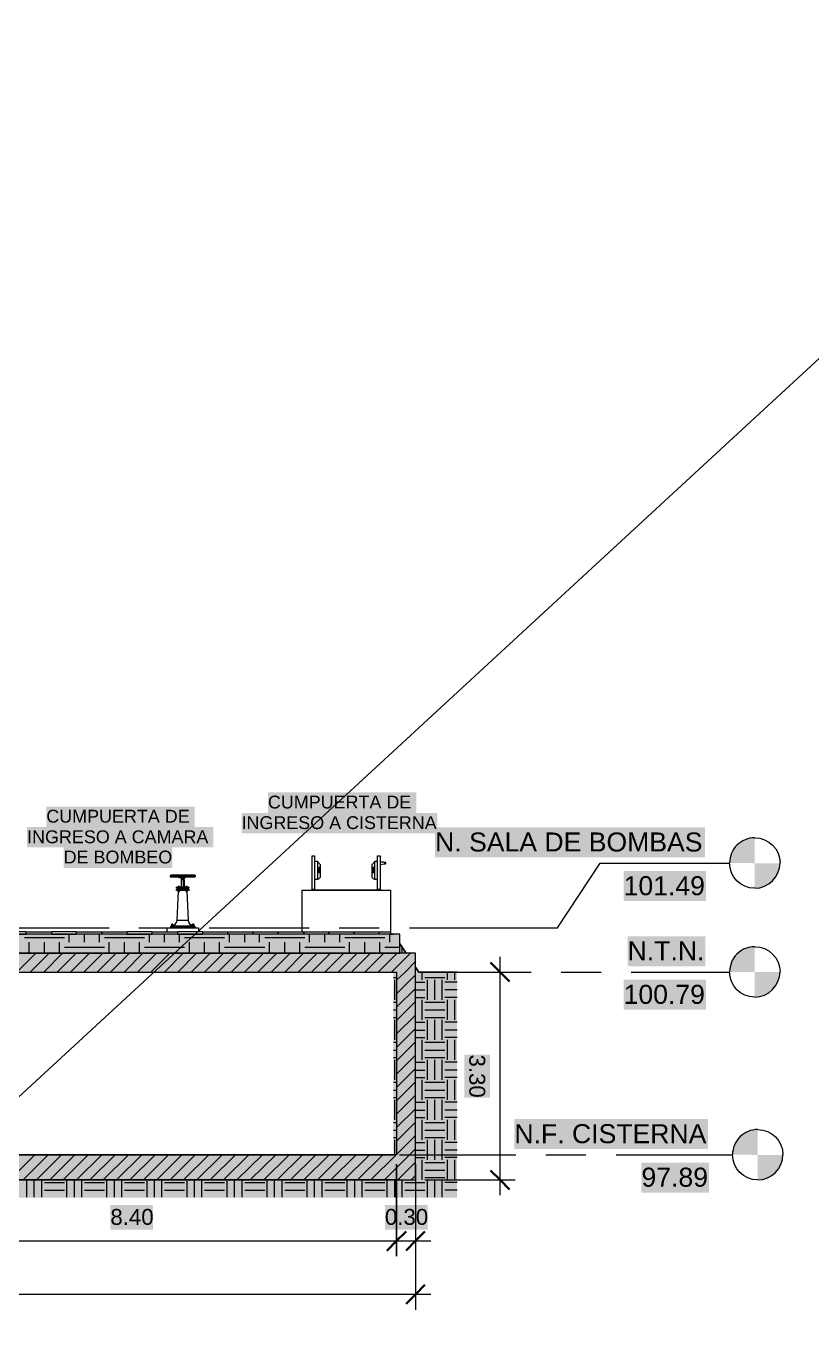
# Model space of a CAD drawing. Extents: x -187 to 52, y -9 to 65.
# Drawn here: x -167.06 to -154.61, y 4.26 to 24.87 of the extents above; entities that cross this region are included whole.
import ezdxf

# ---------------------------------------------------------------- set-up
doc = ezdxf.new("R2010")
doc.units = 0
doc.header["$MEASUREMENT"] = 0
for name, color, linetype in [('Cotas', 1, 'Continuous'), ('PDF4_Geometría', 7, 'Continuous'), ('PDF4_Texto', 7, 'Continuous')]:
    doc.layers.add(name, color=color, linetype=linetype)
doc.layers.add('PDF4_Rellenos sólidos', color=7, linetype='Continuous', true_color=0xffffff)
doc.styles.add('PDF Arial', font='arial.ttf')

msp = doc.modelspace()

# ---------------------------------------------------------------- hatches: boundary and pattern name
at = {"layer": 'PDF4_Rellenos sólidos', "transparency": 33554559}
for color, points in [(256, [(-163.228, 12.728), (-163.228, 12.403), (-160.876, 12.403), (-160.876, 12.728)]), (256, [(-166.738, 12.504), (-166.738, 12.178), (-164.386, 12.178), (-164.386, 12.504)]), (256, [(-163.646, 12.403), (-163.646, 12.081), (-160.546, 12.081), (-160.546, 12.403)]), (256, [(-167.042, 12.178), (-167.042, 11.857), (-164.09, 11.857), (-164.09, 12.178)]), (256, [(-160.58, 12.174), (-160.58, 11.7), (-156.305, 11.7), (-156.305, 12.174)]), (7, [(-155.916, 11.612), (-155.518, 11.607), (-155.518, 12.005), (-155.552, 12.005), (-155.619, 11.997), (-155.645, 11.984), (-155.658, 11.98), (-155.674, 11.971), (-155.687, 11.967), (-155.704, 11.958), (-155.717, 11.954), (-155.729, 11.942), (-155.738, 11.937), (-155.751, 11.925), (-155.759, 11.92), (-155.772, 11.908), (-155.78, 11.903), (-155.789, 11.895), (-155.797, 11.891), (-155.801, 11.882), (-155.81, 11.874), (-155.814, 11.865), (-155.827, 11.853), (-155.831, 11.844), (-155.844, 11.832), (-155.848, 11.823), (-155.861, 11.81), (-155.865, 11.798), (-155.873, 11.781), (-155.877, 11.768), (-155.886, 11.751), (-155.89, 11.739), (-155.903, 11.713)]), (256, [(-166.463, 11.857), (-166.463, 11.531), (-164.742, 11.531), (-164.742, 11.857)]), (7, [(-155.129, 11.506), (-155.116, 11.607), (-155.518, 11.607), (-155.518, 11.21), (-155.48, 11.214), (-155.412, 11.223), (-155.4, 11.227), (-155.383, 11.235), (-155.37, 11.24), (-155.353, 11.248), (-155.34, 11.252), (-155.307, 11.269), (-155.298, 11.278), (-155.29, 11.282), (-155.277, 11.295), (-155.268, 11.299), (-155.256, 11.311), (-155.247, 11.316), (-155.222, 11.341), (-155.218, 11.349), (-155.205, 11.362), (-155.201, 11.371), (-155.188, 11.383), (-155.184, 11.392), (-155.175, 11.4), (-155.159, 11.434), (-155.154, 11.447), (-155.146, 11.464), (-155.142, 11.476), (-155.133, 11.493)]), (256, [(-157.594, 11.481), (-157.594, 11.007), (-156.288, 11.007), (-156.288, 11.481)]), (256, [(-157.531, 10.449), (-157.531, 9.975), (-156.3, 9.975), (-156.3, 10.449)]), (7, [(-155.916, 9.886), (-155.518, 9.882), (-155.518, 10.284), (-155.543, 10.284), (-155.619, 10.271), (-155.628, 10.267), (-155.641, 10.263), (-155.649, 10.258), (-155.662, 10.254), (-155.67, 10.25), (-155.683, 10.246), (-155.691, 10.241), (-155.717, 10.233), (-155.729, 10.22), (-155.738, 10.216), (-155.751, 10.203), (-155.759, 10.199), (-155.772, 10.186), (-155.78, 10.182), (-155.789, 10.174), (-155.797, 10.17), (-155.801, 10.161), (-155.81, 10.153), (-155.814, 10.144), (-155.822, 10.136), (-155.827, 10.127), (-155.835, 10.119), (-155.839, 10.11), (-155.848, 10.102), (-155.852, 10.093), (-155.861, 10.085), (-155.865, 10.072), (-155.882, 10.038), (-155.886, 10.026), (-155.903, 9.992), (-155.907, 9.954)]), (256, [(-161.189, 9.882), (-161.189, 6.985), (-160.889, 6.985), (-160.889, 9.882)]), (256, [(-160.838, 9.882), (-160.838, 6.308), (-160.233, 6.308), (-160.233, 9.882)]), (256, [(-157.594, 9.759), (-157.594, 9.286), (-156.288, 9.286), (-156.288, 9.759)]), (7, [(-155.12, 9.852), (-155.116, 9.882), (-155.518, 9.882), (-155.518, 9.489), (-155.48, 9.493), (-155.412, 9.501), (-155.387, 9.51), (-155.378, 9.514), (-155.366, 9.518), (-155.357, 9.523), (-155.345, 9.527), (-155.336, 9.531), (-155.323, 9.535), (-155.307, 9.544), (-155.298, 9.552), (-155.29, 9.556), (-155.277, 9.569), (-155.268, 9.573), (-155.256, 9.586), (-155.247, 9.59), (-155.226, 9.611), (-155.222, 9.62), (-155.213, 9.628), (-155.209, 9.637), (-155.201, 9.645), (-155.197, 9.654), (-155.188, 9.662), (-155.184, 9.671), (-155.175, 9.679), (-155.159, 9.713), (-155.154, 9.726), (-155.146, 9.742), (-155.142, 9.755), (-155.133, 9.772), (-155.129, 9.785)]), (256, [(-160.115, 8.575), (-160.115, 7.894), (-159.709, 7.894), (-159.709, 8.575)]), (256, [(-159.324, 7.552), (-159.324, 7.078), (-156.258, 7.078), (-156.258, 7.552)]), (7, [(-155.869, 6.989), (-155.471, 6.985), (-155.471, 7.387), (-155.497, 7.387), (-155.573, 7.374), (-155.581, 7.37), (-155.594, 7.366), (-155.603, 7.361), (-155.615, 7.357), (-155.624, 7.353), (-155.636, 7.349), (-155.645, 7.345), (-155.67, 7.336), (-155.679, 7.328), (-155.687, 7.323), (-155.696, 7.315), (-155.704, 7.311), (-155.713, 7.302), (-155.721, 7.298), (-155.729, 7.29), (-155.738, 7.285), (-155.746, 7.277), (-155.755, 7.273), (-155.759, 7.264), (-155.768, 7.256), (-155.772, 7.247), (-155.78, 7.239), (-155.784, 7.23), (-155.793, 7.222), (-155.797, 7.213), (-155.806, 7.205), (-155.81, 7.197), (-155.818, 7.188), (-155.822, 7.175), (-155.827, 7.167), (-155.831, 7.154), (-155.835, 7.146), (-155.839, 7.133), (-155.844, 7.125), (-155.848, 7.112), (-155.856, 7.095), (-155.861, 7.057)]), (256, [(-182.216, 6.985), (-182.216, 6.588), (-160.889, 6.588), (-160.889, 6.985)]), (256, [(-157.311, 6.862), (-157.311, 6.389), (-156.241, 6.389), (-156.241, 6.862)]), (7, [(-155.074, 6.964), (-155.07, 6.985), (-155.471, 6.985), (-155.471, 6.592), (-155.37, 6.604), (-155.345, 6.613), (-155.336, 6.617), (-155.323, 6.621), (-155.315, 6.626), (-155.302, 6.63), (-155.294, 6.634), (-155.281, 6.638), (-155.264, 6.647), (-155.256, 6.655), (-155.247, 6.659), (-155.239, 6.668), (-155.23, 6.672), (-155.222, 6.681), (-155.213, 6.685), (-155.205, 6.693), (-155.197, 6.697), (-155.18, 6.714), (-155.175, 6.723), (-155.167, 6.731), (-155.163, 6.74), (-155.154, 6.748), (-155.15, 6.757), (-155.142, 6.765), (-155.137, 6.774), (-155.129, 6.782), (-155.12, 6.799), (-155.116, 6.812), (-155.112, 6.82), (-155.108, 6.833), (-155.104, 6.841), (-155.099, 6.854), (-155.095, 6.862), (-155.087, 6.888)]), (256, [(-182.216, 6.588), (-182.216, 6.308), (-161.138, 6.308), (-161.138, 6.588)]), (256, [(-165.723, 6.19), (-165.723, 5.801), (-165.046, 5.801), (-165.046, 6.19)]), (256, [(-161.375, 6.19), (-161.375, 5.801), (-160.699, 5.801), (-160.699, 6.19)])]:
    msp.add_hatch(color=color, dxfattribs=at).paths.add_polyline_path(points)
h = msp.add_hatch(color=256, dxfattribs=at)
h.paths.add_polyline_path([(-175.898, 10.182), (-175.898, 10.483), (-182.216, 10.483), (-182.216, 10.182)])
h.paths.add_polyline_path([(-161.138, 10.182), (-161.138, 10.483), (-167.457, 10.483), (-167.457, 10.182)])
h = msp.add_hatch(color=256, dxfattribs=at)
h.paths.add_polyline_path([(-161.189, 9.882), (-161.24, 9.882), (-161.24, 6.985), (-161.189, 6.985)])
h.paths.add_polyline_path([(-161.126, 10.322), (-161.134, 10.33), (-161.138, 10.33), (-161.138, 10.182), (-161.037, 10.182), (-161.037, 10.191), (-161.041, 10.195), (-161.045, 10.195), (-161.045, 10.203), (-161.05, 10.208), (-161.054, 10.208), (-161.054, 10.216), (-161.058, 10.22), (-161.062, 10.22), (-161.062, 10.229), (-161.067, 10.233), (-161.071, 10.233), (-161.071, 10.241), (-161.075, 10.246), (-161.079, 10.246), (-161.079, 10.254), (-161.088, 10.263), (-161.092, 10.263), (-161.092, 10.271), (-161.096, 10.275), (-161.1, 10.275), (-161.1, 10.284), (-161.105, 10.288), (-161.109, 10.288), (-161.109, 10.296), (-161.113, 10.301), (-161.117, 10.301), (-161.117, 10.309), (-161.122, 10.313), (-161.126, 10.313)])
h.paths.add_polyline_path([(-160.838, 9.89), (-160.842, 9.895), (-160.847, 9.895), (-160.847, 9.903), (-160.851, 9.907), (-160.855, 9.907), (-160.855, 9.916), (-160.859, 9.92), (-160.864, 9.92), (-160.864, 9.929), (-160.868, 9.933), (-160.872, 9.933), (-160.872, 9.941), (-160.876, 9.945), (-160.88, 9.945), (-160.88, 9.954), (-160.885, 9.958), (-160.889, 9.958), (-160.889, 6.588), (-161.24, 6.588), (-161.24, 6.308), (-160.838, 6.308)])
h = msp.add_hatch(color=256, dxfattribs=at)
h.paths.add_polyline_path([(-175.898, 9.882), (-175.898, 10.182), (-182.216, 10.182), (-182.216, 9.882)])
h.paths.add_polyline_path([(-160.889, 9.882), (-160.889, 10.182), (-167.457, 10.182), (-167.457, 9.882)])

# ---------------------------------------------------------------- linework, layer by layer
at = {"layer": 'Cotas'}
msp.add_line((-185.359, -8.873), (-104.862, 65.391), dxfattribs=at)
at = {"layer": 'PDF4_Geometría', "lineweight": 9}
for points in [[(-162.488, 11.722), (-162.488, 11.189), (-162.526, 11.189), (-162.526, 11.722)], [(-162.394, 11.582), (-162.445, 11.633), (-162.445, 11.358), (-162.42, 11.358), (-162.394, 11.383)], [(-162.424, 11.459), (-162.424, 11.536), (-162.424, 11.54), (-162.424, 11.544), (-162.42, 11.544), (-162.416, 11.544), (-162.411, 11.54), (-162.411, 11.536), (-162.411, 11.459), (-162.416, 11.455), (-162.42, 11.455), (-162.424, 11.455)], [(-161.582, 11.582), (-161.582, 11.383), (-161.557, 11.358), (-161.532, 11.358), (-161.532, 11.633)], [(-161.553, 11.459), (-161.553, 11.455), (-161.557, 11.455), (-161.561, 11.455), (-161.566, 11.459), (-161.566, 11.536), (-161.566, 11.54), (-161.561, 11.544), (-161.557, 11.544), (-161.553, 11.544), (-161.553, 11.54), (-161.553, 11.536)], [(-161.494, 11.189), (-161.494, 11.722), (-161.451, 11.722), (-161.451, 11.189)], [(-161.358, 11.607), (-161.358, 11.612), (-161.363, 11.616), (-161.367, 11.616), (-161.371, 11.616), (-161.375, 11.616), (-161.375, 11.612), (-161.379, 11.612), (-161.379, 11.607), (-161.379, 11.603), (-161.375, 11.603), (-161.375, 11.599), (-161.371, 11.599), (-161.367, 11.599), (-161.363, 11.599), (-161.358, 11.603)], [(-164.712, 11.417), (-164.742, 11.417), (-164.763, 11.417), (-164.767, 11.417), (-164.763, 11.417), (-164.742, 11.417), (-164.712, 11.417), (-164.674, 11.417), (-164.627, 11.417), (-164.581, 11.417), (-164.53, 11.417), (-164.488, 11.417), (-164.446, 11.417), (-164.412, 11.417), (-164.395, 11.417), (-164.386, 11.417), (-164.395, 11.417), (-164.412, 11.417), (-164.441, 11.417), (-164.479, 11.417), (-164.526, 11.417), (-164.577, 11.417), (-164.623, 11.417), (-164.67, 11.417), (-164.708, 11.417)], [(-164.712, 11.417), (-164.742, 11.417), (-164.759, 11.417), (-164.767, 11.417), (-164.763, 11.417), (-164.75, 11.417), (-164.729, 11.417), (-164.695, 11.417), (-164.657, 11.417), (-164.611, 11.417), (-164.568, 11.417), (-164.522, 11.417), (-164.479, 11.417), (-164.446, 11.417), (-164.416, 11.417), (-164.395, 11.417), (-164.386, 11.417), (-164.391, 11.417), (-164.403, 11.417), (-164.429, 11.417), (-164.462, 11.417), (-164.501, 11.417), (-164.543, 11.417), (-164.589, 11.417), (-164.636, 11.417), (-164.674, 11.417)], [(-164.556, 11.383), (-164.547, 11.383), (-164.551, 11.383)], [(-164.678, 11.21), (-164.678, 11.227), (-164.67, 11.227), (-164.653, 11.227), (-164.627, 11.227), (-164.594, 11.227), (-164.56, 11.227), (-164.526, 11.227), (-164.501, 11.227), (-164.484, 11.227), (-164.479, 11.227), (-164.479, 11.21), (-164.484, 11.21), (-164.501, 11.21), (-164.526, 11.21), (-164.56, 11.21), (-164.594, 11.21), (-164.627, 11.21), (-164.653, 11.21), (-164.67, 11.21)], [(-164.678, 11.176), (-164.678, 11.193), (-164.67, 11.193), (-164.653, 11.193), (-164.627, 11.193), (-164.594, 11.193), (-164.56, 11.193), (-164.526, 11.193), (-164.501, 11.193), (-164.484, 11.193), (-164.479, 11.193), (-164.479, 11.176), (-164.484, 11.176), (-164.501, 11.176), (-164.526, 11.176), (-164.56, 11.176), (-164.594, 11.176), (-164.627, 11.176), (-164.653, 11.176), (-164.67, 11.176)], [(-164.649, 11.231), (-164.649, 11.227)], [(-164.644, 11.176), (-164.649, 11.176), (-164.644, 11.176), (-164.649, 11.176)], [(-164.644, 11.21), (-164.644, 11.193)], [(-164.627, 11.176), (-164.636, 11.176), (-164.644, 11.176), (-164.636, 11.176)], [(-164.632, 11.193), (-164.632, 11.21)], [(-164.627, 11.227), (-164.627, 11.231)], [(-164.526, 11.193), (-164.534, 11.193), (-164.547, 11.193), (-164.568, 11.193), (-164.589, 11.193), (-164.611, 11.193), (-164.623, 11.193), (-164.627, 11.193), (-164.627, 11.21), (-164.623, 11.21), (-164.611, 11.21), (-164.589, 11.21), (-164.568, 11.21), (-164.547, 11.21), (-164.534, 11.21), (-164.526, 11.21), (-164.526, 11.193), (-164.522, 11.193), (-164.526, 11.193), (-164.53, 11.193)], [(-164.53, 11.231), (-164.53, 11.227)], [(-164.53, 11.21), (-164.526, 11.21), (-164.522, 11.21), (-164.526, 11.21)], [(-164.526, 11.176), (-164.53, 11.176), (-164.526, 11.176), (-164.517, 11.176), (-164.509, 11.176), (-164.517, 11.176), (-164.526, 11.176), (-164.53, 11.176)], [(-164.522, 11.21), (-164.522, 11.193)], [(-164.513, 11.193), (-164.513, 11.21)], [(-164.513, 11.176), (-164.509, 11.176), (-164.505, 11.176), (-164.509, 11.176), (-164.505, 11.176), (-164.509, 11.176)], [(-164.505, 11.227), (-164.505, 11.231)], [(-166.657, 10.521), (-166.657, 10.483), (-166.26, 10.483), (-166.26, 10.521), (-165.858, 10.521), (-165.858, 10.483), (-166.26, 10.483), (-166.26, 10.521), (-166.657, 10.521), (-166.657, 10.483), (-167.059, 10.483), (-167.059, 10.521)], [(-165.858, 10.483), (-165.858, 10.521), (-165.461, 10.521), (-165.461, 10.483), (-165.059, 10.483), (-165.059, 10.521), (-164.661, 10.521), (-164.661, 10.483), (-164.259, 10.483), (-164.259, 10.521), (-164.661, 10.521), (-164.661, 10.483), (-165.059, 10.483), (-165.059, 10.521), (-165.461, 10.521), (-165.461, 10.483)], [(-164.759, 10.609), (-164.754, 10.609), (-164.75, 10.609), (-164.754, 10.609)], [(-164.754, 10.609), (-164.75, 10.609), (-164.75, 10.622), (-164.754, 10.622)], [(-164.75, 10.643), (-164.75, 10.622)], [(-164.733, 10.643), (-164.737, 10.643), (-164.746, 10.643), (-164.75, 10.643), (-164.746, 10.643), (-164.737, 10.643)], [(-164.733, 10.622), (-164.733, 10.643)], [(-164.429, 10.609), (-164.42, 10.609), (-164.42, 10.622), (-164.429, 10.622)], [(-164.42, 10.643), (-164.42, 10.622)], [(-164.403, 10.643), (-164.408, 10.643), (-164.416, 10.643), (-164.42, 10.643), (-164.416, 10.643), (-164.408, 10.643)], [(-164.403, 10.622), (-164.403, 10.643)], [(-161.464, 10.483), (-161.464, 10.521), (-161.286, 10.521), (-161.286, 10.483)], [(-161.037, 10.182), (-161.138, 10.33), (-161.122, 10.309)], [(-161.189, 6.837), (-161.189, 5.623), (-161.189, 5.382), (-161.189, 5.623)]]:
    msp.add_lwpolyline(points, close=True, dxfattribs=at)
for points in [[(-162.526, 11.193), (-162.526, 11.713)], [(-162.526, 11.201), (-162.526, 11.709)], [(-162.488, 11.688), (-162.488, 11.637), (-162.445, 11.637), (-162.445, 11.349), (-162.488, 11.349), (-162.488, 11.218)], [(-162.445, 11.358), (-162.42, 11.358), (-162.394, 11.383), (-162.394, 11.582), (-162.445, 11.633)], [(-161.532, 11.633), (-161.582, 11.582), (-161.582, 11.383), (-161.557, 11.358), (-161.532, 11.358)], [(-161.494, 11.218), (-161.494, 11.349), (-161.532, 11.349), (-161.532, 11.637), (-161.494, 11.637), (-161.494, 11.688)], [(-161.451, 11.713), (-161.451, 11.624)], [(-161.451, 11.709), (-161.451, 11.201)], [(-161.367, 11.616), (-161.375, 11.62), (-161.384, 11.62), (-161.392, 11.624), (-161.418, 11.624), (-161.447, 11.624), (-161.451, 11.624), (-161.451, 11.62), (-161.451, 11.616), (-161.451, 11.612), (-161.451, 11.607), (-161.451, 11.603), (-161.451, 11.599), (-161.451, 11.595), (-161.451, 11.591), (-161.451, 11.193)], [(-161.451, 11.586), (-161.388, 11.595), (-161.379, 11.595), (-161.375, 11.595), (-161.367, 11.599)], [(-160.986, 10.584), (-158.643, 10.584), (-157.967, 11.607), (-155.916, 11.607)], [(-164.767, 11.417), (-164.775, 11.409), (-164.775, 11.404), (-164.775, 11.392)], [(-164.378, 11.404), (-164.386, 11.404), (-164.408, 11.404), (-164.437, 11.404), (-164.475, 11.404), (-164.517, 11.404), (-164.564, 11.404), (-164.615, 11.404), (-164.661, 11.404), (-164.699, 11.404), (-164.733, 11.404), (-164.759, 11.404), (-164.775, 11.404)], [(-164.67, 11.392), (-164.682, 11.392), (-164.72, 11.392), (-164.75, 11.392), (-164.767, 11.392), (-164.775, 11.392), (-164.759, 11.392), (-164.733, 11.392), (-164.699, 11.392), (-164.661, 11.392), (-164.615, 11.392), (-164.564, 11.392), (-164.517, 11.392), (-164.475, 11.392), (-164.437, 11.392), (-164.408, 11.392), (-164.386, 11.392), (-164.378, 11.392), (-164.382, 11.392), (-164.395, 11.392), (-164.42, 11.392), (-164.454, 11.392), (-164.492, 11.392), (-164.462, 11.392), (-164.429, 11.392), (-164.403, 11.392), (-164.391, 11.392), (-164.386, 11.392), (-164.395, 11.392), (-164.416, 11.392), (-164.446, 11.392), (-164.479, 11.392), (-164.522, 11.392), (-164.568, 11.392), (-164.611, 11.392), (-164.657, 11.392), (-164.695, 11.392), (-164.729, 11.392), (-164.75, 11.392), (-164.763, 11.392), (-164.767, 11.392), (-164.759, 11.392), (-164.742, 11.392), (-164.712, 11.392), (-164.674, 11.392), (-164.67, 11.392), (-164.649, 11.388), (-164.619, 11.383), (-164.615, 11.383), (-164.611, 11.383), (-164.615, 11.383)], [(-164.678, 11.417), (-164.712, 11.417), (-164.737, 11.417), (-164.75, 11.417), (-164.754, 11.417), (-164.75, 11.417), (-164.729, 11.417), (-164.704, 11.417), (-164.665, 11.417), (-164.627, 11.417), (-164.606, 11.417), (-164.585, 11.417), (-164.539, 11.417), (-164.496, 11.417), (-164.458, 11.417), (-164.429, 11.417), (-164.42, 11.417), (-164.412, 11.417), (-164.403, 11.417)], [(-164.399, 11.417), (-164.403, 11.417), (-164.416, 11.417), (-164.437, 11.417), (-164.454, 11.417), (-164.467, 11.417), (-164.505, 11.417), (-164.551, 11.417), (-164.594, 11.417), (-164.64, 11.417), (-164.657, 11.417), (-164.674, 11.417)], [(-164.611, 11.371), (-164.611, 11.383), (-164.649, 11.388)], [(-164.611, 11.392), (-164.585, 11.383), (-164.581, 11.383), (-164.577, 11.383), (-164.585, 11.383), (-164.594, 11.383), (-164.602, 11.383), (-164.606, 11.383), (-164.602, 11.383), (-164.606, 11.383), (-164.627, 11.392)], [(-164.619, 11.388), (-164.619, 11.383)], [(-164.56, 11.227), (-164.56, 11.371), (-164.556, 11.371), (-164.543, 11.371), (-164.556, 11.371), (-164.568, 11.371), (-164.585, 11.371), (-164.602, 11.371), (-164.611, 11.371), (-164.602, 11.371), (-164.598, 11.371), (-164.598, 11.227)], [(-164.598, 11.345), (-164.602, 11.345)], [(-164.513, 11.227), (-164.509, 11.227), (-164.505, 11.227), (-164.509, 11.227), (-164.513, 11.227), (-164.517, 11.227), (-164.513, 11.227), (-164.509, 11.227), (-164.505, 11.227), (-164.509, 11.227), (-164.517, 11.227), (-164.526, 11.227), (-164.53, 11.227), (-164.526, 11.227), (-164.551, 11.227), (-164.551, 11.345), (-164.556, 11.345), (-164.568, 11.345), (-164.585, 11.345), (-164.598, 11.345), (-164.602, 11.345), (-164.602, 11.227), (-164.598, 11.227), (-164.585, 11.227), (-164.568, 11.227), (-164.556, 11.227), (-164.551, 11.227)], [(-164.594, 11.345), (-164.594, 11.371)], [(-164.585, 11.392), (-164.585, 11.383)], [(-164.577, 11.383), (-164.577, 11.392)], [(-164.556, 11.383), (-164.556, 11.392), (-164.556, 11.383), (-164.56, 11.383), (-164.568, 11.383), (-164.564, 11.383), (-164.56, 11.383), (-164.556, 11.383), (-164.517, 11.392)], [(-164.568, 11.392), (-164.568, 11.383)], [(-164.564, 11.371), (-164.564, 11.345)], [(-164.551, 11.345), (-164.556, 11.345), (-164.56, 11.345)], [(-164.547, 11.383), (-164.543, 11.383), (-164.539, 11.383), (-164.492, 11.392)], [(-164.505, 11.392), (-164.543, 11.383), (-164.543, 11.371)], [(-164.386, 11.417), (-164.382, 11.413), (-164.378, 11.404), (-164.378, 11.392)], [(-162.424, 11.459), (-162.424, 11.536)], [(-162.411, 11.536), (-162.411, 11.459)], [(-161.566, 11.459), (-161.566, 11.536)], [(-161.553, 11.536), (-161.553, 11.459)], [(-164.729, 10.618), (-164.725, 10.618), (-164.695, 10.639), (-164.674, 10.669), (-164.665, 10.702), (-164.644, 11.163), (-164.649, 11.163), (-164.649, 11.176)], [(-164.602, 11.227), (-164.627, 11.227), (-164.636, 11.227), (-164.644, 11.227), (-164.636, 11.227), (-164.644, 11.227), (-164.653, 11.227), (-164.67, 11.227), (-164.678, 11.227)], [(-164.678, 11.21), (-164.67, 11.21), (-164.653, 11.21), (-164.644, 11.21), (-164.636, 11.21), (-164.632, 11.21), (-164.627, 11.21), (-164.623, 11.21), (-164.627, 11.21)], [(-164.627, 11.193), (-164.623, 11.193), (-164.627, 11.193), (-164.632, 11.193), (-164.636, 11.193), (-164.644, 11.193), (-164.653, 11.193), (-164.67, 11.193), (-164.678, 11.193)], [(-164.653, 11.176), (-164.67, 11.176), (-164.678, 11.176)], [(-164.636, 11.24), (-164.636, 11.231), (-164.644, 11.231), (-164.636, 11.231), (-164.627, 11.231), (-164.627, 11.24), (-164.636, 11.24), (-164.644, 11.24), (-164.649, 11.24), (-164.649, 11.231), (-164.644, 11.231), (-164.644, 11.24)], [(-164.627, 11.231), (-164.627, 11.24), (-164.632, 11.24), (-164.64, 11.24), (-164.649, 11.24), (-164.649, 11.231)], [(-164.644, 11.231), (-164.649, 11.231), (-164.644, 11.231)], [(-164.644, 11.231), (-164.649, 11.231), (-164.644, 11.231)], [(-164.644, 11.227), (-164.649, 11.227), (-164.644, 11.227)], [(-164.644, 11.227), (-164.649, 11.227), (-164.644, 11.227)], [(-164.644, 11.176), (-164.636, 11.176), (-164.644, 11.176), (-164.649, 11.176), (-164.649, 11.163), (-164.644, 11.163)], [(-164.644, 11.176), (-164.649, 11.176), (-164.644, 11.176)], [(-164.632, 11.176), (-164.632, 11.155), (-164.636, 11.155), (-164.64, 11.155), (-164.644, 11.155), (-164.64, 11.155), (-164.632, 11.155)], [(-164.644, 11.155), (-164.644, 11.176), (-164.636, 11.176), (-164.64, 11.176)], [(-164.636, 11.163), (-164.644, 11.163), (-164.644, 11.176), (-164.636, 11.176), (-164.636, 11.163), (-164.627, 11.163), (-164.627, 11.176)], [(-164.64, 11.163), (-164.636, 11.163), (-164.632, 11.163)], [(-164.517, 11.231), (-164.509, 11.231), (-164.509, 11.24), (-164.522, 11.24), (-164.53, 11.24), (-164.53, 11.231), (-164.53, 11.24), (-164.526, 11.24), (-164.513, 11.24), (-164.509, 11.24), (-164.509, 11.231), (-164.517, 11.231), (-164.526, 11.231), (-164.53, 11.231), (-164.526, 11.231)], [(-164.526, 11.231), (-164.53, 11.231), (-164.526, 11.231)], [(-164.526, 11.227), (-164.53, 11.227), (-164.526, 11.227)], [(-164.53, 11.176), (-164.53, 11.163), (-164.522, 11.163), (-164.517, 11.163), (-164.513, 11.163)], [(-164.522, 11.231), (-164.522, 11.24)], [(-164.429, 10.614), (-164.454, 10.631), (-164.475, 10.66), (-164.488, 10.694), (-164.488, 10.702), (-164.509, 11.163), (-164.509, 11.176), (-164.509, 11.163), (-164.522, 11.163), (-164.522, 11.176), (-164.522, 11.155), (-164.517, 11.155), (-164.513, 11.155)], [(-164.509, 11.163), (-164.509, 11.176), (-164.517, 11.176), (-164.513, 11.176), (-164.513, 11.155), (-164.517, 11.155), (-164.522, 11.155)], [(-164.517, 11.21), (-164.513, 11.21), (-164.509, 11.21)], [(-164.509, 11.193), (-164.513, 11.193), (-164.517, 11.193)], [(-164.509, 11.176), (-164.513, 11.176), (-164.517, 11.176)], [(-164.517, 11.176), (-164.513, 11.176), (-164.517, 11.176)], [(-164.479, 11.21), (-164.484, 11.21), (-164.501, 11.21), (-164.513, 11.21)], [(-164.479, 11.193), (-164.484, 11.193), (-164.501, 11.193), (-164.513, 11.193)], [(-164.509, 11.231), (-164.509, 11.24)], [(-164.509, 11.231), (-164.505, 11.231), (-164.509, 11.231)], [(-164.509, 11.231), (-164.505, 11.231), (-164.509, 11.231)], [(-164.479, 11.227), (-164.484, 11.227), (-164.501, 11.227), (-164.509, 11.227)], [(-164.509, 11.176), (-164.505, 11.176), (-164.509, 11.176)], [(-164.479, 11.176), (-164.484, 11.176), (-164.501, 11.176)], [(-162.686, 10.521), (-162.686, 11.032), (-162.686, 11.18), (-161.286, 11.18), (-161.286, 11.032), (-161.286, 10.483), (-161.24, 10.483)], [(-162.538, 11.18), (-161.439, 11.18)], [(-162.534, 11.18), (-161.443, 11.18)], [(-161.451, 11.18), (-162.526, 11.18)], [(-168.091, 10.584), (-165.744, 10.584)], [(-165.27, 10.584), (-164.636, 10.584)], [(-164.826, 10.521), (-164.826, 10.584), (-164.327, 10.584), (-164.327, 10.521)], [(-164.399, 10.609), (-164.391, 10.609), (-164.403, 10.609), (-164.408, 10.609), (-164.42, 10.609), (-164.424, 10.609), (-164.454, 10.609), (-164.488, 10.609), (-164.534, 10.609), (-164.577, 10.609), (-164.619, 10.609), (-164.661, 10.609), (-164.695, 10.609), (-164.725, 10.609), (-164.733, 10.609), (-164.737, 10.609), (-164.746, 10.609), (-164.754, 10.609), (-164.75, 10.609), (-164.763, 10.609), (-164.767, 10.609), (-164.767, 10.584), (-164.767, 10.609), (-164.759, 10.609), (-164.746, 10.609)], [(-164.742, 10.584), (-164.754, 10.584), (-164.763, 10.584), (-164.767, 10.584), (-164.767, 10.609), (-164.763, 10.609), (-164.767, 10.609), (-164.763, 10.609), (-164.754, 10.609), (-164.742, 10.609), (-164.412, 10.609), (-164.399, 10.609), (-164.391, 10.609), (-164.386, 10.609), (-164.386, 10.584), (-164.386, 10.609), (-164.386, 10.584), (-164.391, 10.584), (-164.399, 10.584), (-164.412, 10.584)], [(-164.759, 10.609), (-164.754, 10.609), (-164.742, 10.609), (-164.733, 10.609), (-164.729, 10.609), (-164.733, 10.609), (-164.742, 10.609), (-164.754, 10.609), (-164.759, 10.609), (-164.754, 10.609), (-164.75, 10.609)], [(-164.75, 10.609), (-164.754, 10.609), (-164.759, 10.609)], [(-164.75, 10.622), (-164.754, 10.622), (-164.754, 10.609), (-164.75, 10.609), (-164.746, 10.609), (-164.737, 10.609), (-164.733, 10.609)], [(-164.75, 10.643), (-164.746, 10.643), (-164.737, 10.643), (-164.733, 10.643)], [(-164.75, 10.643), (-164.746, 10.643), (-164.737, 10.643), (-164.733, 10.643)], [(-164.733, 10.622), (-164.737, 10.622), (-164.746, 10.622), (-164.75, 10.622)], [(-164.75, 10.622), (-164.737, 10.622), (-164.737, 10.609), (-164.75, 10.609)], [(-164.75, 10.609), (-164.746, 10.609), (-164.737, 10.609), (-164.733, 10.609)], [(-164.75, 10.609), (-164.746, 10.609), (-164.737, 10.609), (-164.733, 10.609)], [(-164.412, 10.609), (-164.412, 10.584), (-164.742, 10.584), (-164.742, 10.609)], [(-164.737, 10.622), (-164.729, 10.622), (-164.729, 10.609), (-164.737, 10.609)], [(-164.737, 10.609), (-164.733, 10.609), (-164.737, 10.609)], [(-164.733, 10.622), (-164.729, 10.622), (-164.729, 10.614)], [(-164.733, 10.609), (-164.729, 10.609), (-164.733, 10.609)], [(-164.665, 10.702), (-164.661, 10.702), (-164.649, 10.702), (-164.632, 10.702), (-164.606, 10.702), (-164.577, 10.702), (-164.551, 10.702), (-164.526, 10.702), (-164.505, 10.702), (-164.492, 10.702), (-164.488, 10.702)], [(-164.424, 10.609), (-164.42, 10.609), (-164.416, 10.609), (-164.408, 10.609), (-164.403, 10.609), (-164.408, 10.609), (-164.416, 10.609), (-164.42, 10.609), (-164.416, 10.609), (-164.408, 10.609), (-164.403, 10.609), (-164.399, 10.609), (-164.399, 10.622), (-164.403, 10.622), (-164.408, 10.622), (-164.416, 10.622), (-164.42, 10.622), (-164.408, 10.622), (-164.408, 10.609), (-164.42, 10.609), (-164.424, 10.609), (-164.429, 10.609), (-164.424, 10.609), (-164.412, 10.609), (-164.403, 10.609), (-164.399, 10.609), (-164.403, 10.609), (-164.412, 10.609), (-164.424, 10.609), (-164.429, 10.609), (-164.424, 10.609), (-164.42, 10.609)], [(-164.42, 10.622), (-164.429, 10.622), (-164.429, 10.618)], [(-164.42, 10.643), (-164.416, 10.643), (-164.408, 10.643), (-164.403, 10.643)], [(-164.42, 10.643), (-164.416, 10.643), (-164.408, 10.643), (-164.403, 10.643)], [(-164.408, 10.622), (-164.399, 10.622), (-164.399, 10.609), (-164.408, 10.609)], [(-164.408, 10.609), (-164.403, 10.609), (-164.408, 10.609)], [(-164.403, 10.609), (-164.399, 10.609), (-164.403, 10.609)], [(-164.403, 10.609), (-164.399, 10.609), (-164.403, 10.609)], [(-163.862, 10.521), (-163.862, 10.483), (-164.259, 10.483)], [(-164.259, 10.521), (-163.862, 10.521)], [(-164.259, 10.483), (-164.259, 10.521)], [(-164.158, 10.584), (-162.572, 10.584)], [(-163.46, 10.521), (-163.46, 10.483), (-163.862, 10.483)], [(-163.862, 10.521), (-163.46, 10.521)], [(-163.862, 10.483), (-163.862, 10.521)], [(-163.063, 10.521), (-163.063, 10.483), (-163.46, 10.483)], [(-163.46, 10.521), (-163.063, 10.521)], [(-163.46, 10.483), (-163.46, 10.521)], [(-162.661, 10.521), (-162.661, 10.483), (-163.063, 10.483)], [(-163.063, 10.521), (-162.661, 10.521)], [(-163.063, 10.483), (-163.063, 10.521)], [(-162.263, 10.521), (-162.263, 10.483), (-162.661, 10.483)], [(-162.661, 10.521), (-162.263, 10.521)], [(-162.661, 10.483), (-162.661, 10.521)], [(-161.862, 10.521), (-161.862, 10.483), (-162.263, 10.483)], [(-162.263, 10.521), (-161.862, 10.521)], [(-162.263, 10.483), (-162.263, 10.521)], [(-162.098, 10.584), (-161.464, 10.584)], [(-161.862, 10.521), (-161.464, 10.521)], [(-161.862, 10.483), (-161.862, 10.521)], [(-161.464, 10.483), (-161.464, 10.521)], [(-161.464, 10.483), (-161.862, 10.483)], [(-161.138, 10.182), (-167.457, 10.182)], [(-167.203, 9.882), (-166.903, 10.182)], [(-166.991, 9.882), (-166.691, 10.182)], [(-166.776, 9.882), (-166.48, 10.182)], [(-166.564, 9.882), (-166.264, 10.182)], [(-166.353, 9.882), (-166.053, 10.182)], [(-166.141, 9.882), (-165.841, 10.182)], [(-165.93, 9.882), (-165.63, 10.182)], [(-165.719, 9.882), (-165.418, 10.182)], [(-165.507, 9.882), (-165.207, 10.182)], [(-165.296, 9.882), (-164.995, 10.182)], [(-165.084, 9.882), (-164.784, 10.182)], [(-164.868, 9.882), (-164.572, 10.182)], [(-164.657, 9.882), (-164.357, 10.182)], [(-164.446, 9.882), (-164.145, 10.182)], [(-164.234, 9.882), (-163.934, 10.182)], [(-164.023, 9.882), (-163.722, 10.182)], [(-163.811, 9.882), (-163.511, 10.182)], [(-163.6, 9.882), (-163.299, 10.182)], [(-163.388, 9.882), (-163.088, 10.182)], [(-163.177, 9.882), (-162.877, 10.182)], [(-162.961, 9.882), (-162.665, 10.182)], [(-162.75, 9.882), (-162.449, 10.182)], [(-162.538, 9.882), (-162.238, 10.182)], [(-162.327, 9.882), (-162.027, 10.182)], [(-162.115, 9.882), (-161.815, 10.182)], [(-161.904, 9.882), (-161.604, 10.182)], [(-161.692, 9.882), (-161.392, 10.182)], [(-161.481, 9.882), (-161.181, 10.182)], [(-161.27, 9.882), (-160.969, 10.182)], [(-159.548, 6.346), (-159.548, 10.123)], [(-167.655, 9.983), (-169.58, 9.983), (-169.58, 6.985), (-161.24, 6.985)], [(-161.189, 9.751), (-161.054, 9.882), (-160.889, 10.051)], [(-160.838, 9.882), (-160.889, 9.958), (-160.838, 9.882), (-160.233, 9.882)], [(-161.189, 9.539), (-160.889, 9.84)], [(-160.614, 9.882), (-159.058, 9.882)], [(-159.612, 9.882), (-159.548, 9.882), (-159.311, 9.882)], [(-158.584, 9.882), (-157.95, 9.882)], [(-157.472, 9.882), (-155.916, 9.882)], [(-161.189, 9.328), (-160.889, 9.624)], [(-161.189, 9.112), (-160.889, 9.413)], [(-161.189, 8.901), (-160.889, 9.201)], [(-161.189, 8.689), (-160.889, 8.99)], [(-161.189, 8.478), (-160.889, 8.778)], [(-161.189, 8.266), (-160.889, 8.567)], [(-161.189, 8.055), (-160.889, 8.355)], [(-161.189, 7.844), (-160.889, 8.144)], [(-161.189, 7.632), (-160.889, 7.932)], [(-161.189, 7.421), (-160.889, 7.717)], [(-161.189, 7.205), (-160.889, 7.505)], [(-161.189, 6.994), (-160.889, 7.294)], [(-161.384, 6.588), (-160.986, 6.985), (-160.889, 7.082)], [(-167.317, 6.588), (-166.92, 6.985)], [(-167.106, 6.588), (-166.708, 6.985)], [(-166.894, 6.588), (-166.497, 6.985)], [(-166.683, 6.588), (-166.285, 6.985)], [(-166.471, 6.588), (-166.074, 6.985)], [(-166.26, 6.588), (-165.858, 6.985)], [(-166.048, 6.588), (-165.647, 6.985)], [(-165.837, 6.588), (-165.435, 6.985)], [(-165.625, 6.588), (-165.224, 6.985)], [(-165.414, 6.588), (-165.012, 6.985)], [(-165.198, 6.588), (-164.801, 6.985)], [(-164.987, 6.588), (-164.589, 6.985)], [(-164.775, 6.588), (-164.378, 6.985)], [(-164.564, 6.588), (-164.166, 6.985)], [(-164.353, 6.588), (-163.951, 6.985)], [(-164.141, 6.588), (-163.739, 6.985)], [(-163.93, 6.588), (-163.528, 6.985)], [(-163.718, 6.588), (-163.316, 6.985)], [(-163.507, 6.588), (-163.105, 6.985)], [(-163.291, 6.588), (-162.894, 6.985)], [(-163.08, 6.588), (-162.682, 6.985)], [(-162.868, 6.588), (-162.471, 6.985)], [(-162.657, 6.588), (-162.259, 6.985)], [(-162.445, 6.588), (-162.048, 6.985)], [(-162.234, 6.588), (-161.832, 6.985)], [(-162.022, 6.588), (-161.621, 6.985)], [(-161.811, 6.588), (-161.409, 6.985)], [(-161.599, 6.588), (-161.198, 6.985)], [(-161.172, 6.588), (-160.889, 6.871)], [(-161.143, 6.985), (-159.299, 6.985)], [(-160.889, 6.837), (-160.889, 5.623), (-160.889, 5.382)], [(-158.825, 6.985), (-158.191, 6.985)], [(-157.713, 6.985), (-155.869, 6.985)], [(-160.961, 6.588), (-160.889, 6.659)], [(-164.15, 6.588), (-168.154, 6.588), (-179.734, 6.588), (-182.216, 6.588)], [(-161.138, 6.588), (-163.752, 6.588), (-164.15, 6.588)], [(-160.889, 6.435), (-160.889, 4.773), (-160.889, 4.532)], [(-160.741, 6.588), (-159.548, 6.588), (-159.311, 6.588)], [(-169.821, 5.623), (-160.948, 5.623)], [(-161.43, 5.623), (-160.648, 5.623)], [(-160.648, 4.773), (-182.457, 4.773)]]:
    msp.add_lwpolyline(points, dxfattribs=at)
at = {"layer": 'PDF4_Geometría', "lineweight": 20}
msp.add_lwpolyline([(-167.457, 10.483), (-167.059, 10.483), (-167.059, 10.521), (-167.457, 10.521)], close=True, dxfattribs=at)
at = {"layer": 'PDF4_Geometría', "color": 9, "lineweight": 9, "true_color": 0xc0c0c0}
for points in [[(-161.138, 10.182), (-161.138, 10.483), (-167.457, 10.483), (-167.457, 10.182)], [(-161.219, 6.588), (-161.219, 6.313)]]:
    msp.add_lwpolyline(points, close=True, dxfattribs=at)
for points in [[(-167.085, 10.432), (-166.45, 10.432)], [(-167.008, 10.182), (-167.008, 10.356)], [(-166.767, 10.182), (-166.767, 10.356)], [(-166.531, 10.182), (-166.531, 10.356)], [(-166.374, 10.356), (-166.374, 10.483)], [(-166.133, 10.356), (-166.133, 10.483)], [(-165.896, 10.356), (-165.896, 10.483)], [(-165.816, 10.432), (-165.181, 10.432)], [(-165.74, 10.182), (-165.74, 10.356)], [(-165.499, 10.182), (-165.499, 10.356)], [(-165.262, 10.182), (-165.262, 10.356)], [(-165.105, 10.356), (-165.105, 10.483)], [(-164.864, 10.356), (-164.864, 10.483)], [(-164.627, 10.356), (-164.627, 10.483)], [(-164.547, 10.432), (-163.913, 10.432)], [(-164.471, 10.182), (-164.471, 10.356)], [(-164.23, 10.182), (-164.23, 10.356)], [(-163.993, 10.182), (-163.993, 10.356)], [(-163.837, 10.356), (-163.837, 10.483)], [(-163.596, 10.356), (-163.596, 10.483)], [(-163.359, 10.356), (-163.359, 10.483)], [(-163.278, 10.432), (-162.644, 10.432)], [(-163.202, 10.182), (-163.202, 10.356)], [(-162.961, 10.182), (-162.961, 10.356)], [(-162.724, 10.182), (-162.724, 10.356)], [(-162.568, 10.356), (-162.568, 10.483)], [(-162.327, 10.356), (-162.327, 10.483)], [(-162.09, 10.356), (-162.09, 10.483)], [(-162.01, 10.432), (-161.375, 10.432)], [(-161.934, 10.182), (-161.934, 10.356)], [(-161.692, 10.182), (-161.692, 10.356)], [(-161.456, 10.182), (-161.456, 10.356)], [(-161.299, 10.356), (-161.299, 10.483)], [(-161.138, 10.33), (-161.122, 10.309), (-161.037, 10.182)], [(-166.45, 10.275), (-165.816, 10.275)], [(-165.181, 10.275), (-164.547, 10.275)], [(-163.913, 10.275), (-163.278, 10.275)], [(-162.644, 10.275), (-162.01, 10.275)], [(-161.375, 10.275), (-161.138, 10.275)], [(-161.1, 10.182), (-161.1, 10.275)], [(-160.233, 9.882), (-160.838, 9.882), (-160.889, 9.958)], [(-161.24, 9.797), (-161.189, 9.797)], [(-161.219, 9.442), (-161.219, 9.759)], [(-160.889, 9.721), (-160.838, 9.721), (-160.741, 9.721)], [(-160.783, 9.759), (-160.783, 9.882)], [(-160.741, 9.797), (-160.424, 9.797)], [(-160.703, 9.442), (-160.703, 9.759)], [(-160.584, 9.442), (-160.584, 9.759)], [(-160.466, 9.442), (-160.466, 9.759)], [(-160.233, 9.721), (-160.424, 9.721)], [(-160.386, 9.759), (-160.386, 9.882)], [(-160.267, 9.759), (-160.267, 9.882)], [(-160.889, 9.599), (-160.838, 9.599), (-160.741, 9.599)], [(-160.233, 9.599), (-160.424, 9.599)], [(-161.24, 9.404), (-161.189, 9.404)], [(-161.24, 9.281), (-161.189, 9.281)], [(-160.889, 9.48), (-160.838, 9.48), (-160.741, 9.48)], [(-160.783, 9.125), (-160.783, 9.442)], [(-160.741, 9.404), (-160.424, 9.404)], [(-160.741, 9.281), (-160.424, 9.281)], [(-160.233, 9.48), (-160.424, 9.48)], [(-160.386, 9.125), (-160.386, 9.442)], [(-160.267, 9.125), (-160.267, 9.442)], [(-161.24, 9.163), (-161.189, 9.163)], [(-161.219, 8.808), (-161.219, 9.125)], [(-160.889, 9.087), (-160.838, 9.087), (-160.741, 9.087)], [(-160.741, 9.163), (-160.424, 9.163)], [(-160.703, 8.808), (-160.703, 9.125)], [(-160.584, 8.808), (-160.584, 9.125)], [(-160.466, 8.808), (-160.466, 9.125)], [(-160.233, 9.087), (-160.424, 9.087)], [(-160.889, 8.964), (-160.838, 8.964), (-160.741, 8.964)], [(-160.233, 8.964), (-160.424, 8.964)], [(-161.24, 8.77), (-161.189, 8.77)], [(-160.889, 8.846), (-160.838, 8.846), (-160.741, 8.846)], [(-160.783, 8.491), (-160.783, 8.808)], [(-160.741, 8.77), (-160.424, 8.77)], [(-160.233, 8.846), (-160.424, 8.846)], [(-160.386, 8.491), (-160.386, 8.808)], [(-160.267, 8.491), (-160.267, 8.808)], [(-161.24, 8.647), (-161.189, 8.647)], [(-161.24, 8.529), (-161.189, 8.529)], [(-161.219, 8.173), (-161.219, 8.491)], [(-160.889, 8.453), (-160.838, 8.453), (-160.741, 8.453)], [(-160.741, 8.647), (-160.424, 8.647)], [(-160.741, 8.529), (-160.424, 8.529)], [(-160.703, 8.173), (-160.703, 8.491)], [(-160.584, 8.173), (-160.584, 8.491)], [(-160.466, 8.173), (-160.466, 8.491)], [(-160.233, 8.453), (-160.424, 8.453)], [(-160.889, 8.33), (-160.838, 8.33), (-160.741, 8.33)], [(-160.233, 8.33), (-160.424, 8.33)], [(-161.24, 8.135), (-161.189, 8.135)], [(-160.889, 8.212), (-160.838, 8.212), (-160.741, 8.212)], [(-160.783, 7.856), (-160.783, 8.173)], [(-160.741, 8.135), (-160.424, 8.135)], [(-160.233, 8.212), (-160.424, 8.212)], [(-160.386, 7.856), (-160.386, 8.173)], [(-160.267, 7.856), (-160.267, 8.173)], [(-161.24, 8.013), (-161.189, 8.013)], [(-161.24, 7.894), (-161.189, 7.894)], [(-161.219, 7.539), (-161.219, 7.856)], [(-160.741, 8.013), (-160.424, 8.013)], [(-160.741, 7.894), (-160.424, 7.894)], [(-160.703, 7.539), (-160.703, 7.856)], [(-160.584, 7.539), (-160.584, 7.856)], [(-160.466, 7.539), (-160.466, 7.856)], [(-160.889, 7.818), (-160.838, 7.818), (-160.741, 7.818)], [(-160.889, 7.696), (-160.838, 7.696), (-160.741, 7.696)], [(-160.233, 7.818), (-160.424, 7.818)], [(-160.233, 7.696), (-160.424, 7.696)], [(-161.24, 7.501), (-161.189, 7.501)], [(-160.889, 7.577), (-160.838, 7.577), (-160.741, 7.577)], [(-160.783, 7.222), (-160.783, 7.539)], [(-160.741, 7.501), (-160.424, 7.501)], [(-160.233, 7.577), (-160.424, 7.577)], [(-160.386, 7.222), (-160.386, 7.539)], [(-160.267, 7.222), (-160.267, 7.539)], [(-161.24, 7.378), (-161.189, 7.378)], [(-161.24, 7.26), (-161.189, 7.26)], [(-161.219, 6.985), (-161.219, 7.222)], [(-160.741, 7.378), (-160.424, 7.378)], [(-160.741, 7.26), (-160.424, 7.26)], [(-160.703, 6.905), (-160.703, 7.222)], [(-160.584, 6.905), (-160.584, 7.222)], [(-160.466, 6.905), (-160.466, 7.222)], [(-160.889, 7.184), (-160.838, 7.184), (-160.741, 7.184)], [(-160.889, 7.061), (-160.838, 7.061), (-160.741, 7.061)], [(-160.233, 7.184), (-160.424, 7.184)], [(-160.233, 7.061), (-160.424, 7.061)], [(-160.889, 6.943), (-160.838, 6.943), (-160.741, 6.943)], [(-160.783, 6.588), (-160.783, 6.905)], [(-160.741, 6.867), (-160.424, 6.867)], [(-160.233, 6.943), (-160.424, 6.943)], [(-160.386, 6.588), (-160.386, 6.905)], [(-160.267, 6.588), (-160.267, 6.905)], [(-160.741, 6.744), (-160.424, 6.744)], [(-160.741, 6.626), (-160.424, 6.626)], [(-161.138, 6.588), (-163.752, 6.588), (-164.15, 6.588), (-168.154, 6.588), (-179.734, 6.588), (-182.216, 6.588)], [(-167.046, 6.313), (-167.046, 6.588)], [(-166.928, 6.313), (-166.928, 6.588)], [(-166.81, 6.313), (-166.81, 6.588)], [(-166.767, 6.549), (-166.45, 6.549)], [(-166.767, 6.427), (-166.45, 6.427)], [(-166.412, 6.313), (-166.412, 6.588)], [(-166.294, 6.313), (-166.294, 6.588)], [(-166.175, 6.313), (-166.175, 6.588)], [(-166.133, 6.549), (-165.816, 6.549)], [(-166.133, 6.427), (-165.816, 6.427)], [(-165.778, 6.313), (-165.778, 6.588)], [(-165.659, 6.313), (-165.659, 6.588)], [(-165.541, 6.313), (-165.541, 6.588)], [(-165.499, 6.549), (-165.181, 6.549)], [(-165.499, 6.427), (-165.181, 6.427)], [(-165.143, 6.313), (-165.143, 6.588)], [(-165.025, 6.313), (-165.025, 6.588)], [(-164.907, 6.313), (-164.907, 6.588)], [(-164.864, 6.549), (-164.547, 6.549)], [(-164.864, 6.427), (-164.547, 6.427)], [(-164.509, 6.313), (-164.509, 6.588)], [(-164.391, 6.313), (-164.391, 6.588)], [(-164.272, 6.313), (-164.272, 6.588)], [(-164.23, 6.549), (-163.913, 6.549)], [(-164.23, 6.427), (-163.913, 6.427)], [(-163.875, 6.313), (-163.875, 6.588)], [(-163.756, 6.313), (-163.756, 6.588)], [(-163.638, 6.313), (-163.638, 6.588)], [(-163.596, 6.549), (-163.278, 6.549)], [(-163.596, 6.427), (-163.278, 6.427)], [(-163.24, 6.313), (-163.24, 6.588)], [(-163.122, 6.313), (-163.122, 6.588)], [(-163.003, 6.313), (-163.003, 6.588)], [(-162.961, 6.549), (-162.644, 6.549)], [(-162.961, 6.427), (-162.644, 6.427)], [(-162.606, 6.313), (-162.606, 6.588)], [(-162.488, 6.313), (-162.488, 6.588)], [(-162.369, 6.313), (-162.369, 6.588)], [(-162.327, 6.549), (-162.01, 6.549)], [(-162.327, 6.427), (-162.01, 6.427)], [(-161.972, 6.313), (-161.972, 6.588)], [(-161.853, 6.313), (-161.853, 6.588)], [(-161.735, 6.313), (-161.735, 6.588)], [(-161.692, 6.549), (-161.375, 6.549)], [(-161.692, 6.427), (-161.375, 6.427)], [(-161.337, 6.313), (-161.337, 6.588)], [(-161.1, 6.313), (-161.1, 6.588)], [(-161.058, 6.549), (-160.838, 6.549), (-160.741, 6.549)], [(-161.058, 6.427), (-160.838, 6.427), (-160.741, 6.427)], [(-160.703, 6.313), (-160.703, 6.588)], [(-160.584, 6.313), (-160.584, 6.588)], [(-160.466, 6.313), (-160.466, 6.588)], [(-160.233, 6.549), (-160.424, 6.549)], [(-160.233, 6.427), (-160.424, 6.427)]]:
    msp.add_lwpolyline(points, dxfattribs=at)
at = {"layer": 'PDF4_Geometría', "lineweight": 20}
for points in [[(-182.216, 10.182), (-182.216, 9.882), (-182.216, 6.985), (-182.216, 6.588), (-160.889, 6.588), (-160.889, 6.985)], [(-167.655, 10.284), (-167.655, 9.882), (-167.457, 9.882), (-161.189, 9.882), (-161.189, 6.985), (-171.576, 6.985)], [(-160.889, 6.985), (-160.889, 9.882), (-160.889, 10.182), (-161.138, 10.182)]]:
    msp.add_lwpolyline(points, dxfattribs=at)
at = {"layer": 'PDF4_Geometría', "lineweight": 35}
for points in [[(-159.701, 10.034), (-159.548, 9.882), (-159.4, 9.734)], [(-159.701, 6.736), (-159.548, 6.588), (-159.4, 6.435)], [(-160.741, 5.771), (-160.889, 5.623), (-161.037, 5.471)], [(-161.037, 4.625), (-160.889, 4.773), (-160.741, 4.926)]]:
    msp.add_lwpolyline(points, dxfattribs=at)
msp.add_lwpolyline([(-161.037, 5.771), (-161.189, 5.623), (-161.337, 5.471), (-161.189, 5.623)], close=True, dxfattribs=at)
at = {"layer": 'PDF4_Geometría', "lineweight": 9}
for centre, radius, start, end in [((-155.518, 11.612), 0.397, 89.9335, 180.0665), ((-155.521, 11.614), 0.404, 270.3611, 359.6389), ((-155.518, 9.887), 0.397, 89.9335, 180.0665), ((-155.521, 9.889), 0.404, 270.3611, 359.6389), ((-155.472, 6.99), 0.397, 89.9335, 180.0665), ((-155.474, 6.992), 0.404, 270.3611, 359.6389)]:
    msp.add_arc(centre, radius, start, end, dxfattribs=at)
for points in [[(-155.518, 12.009), (-155.298, 12.009), (-155.116, 11.832), (-155.116, 11.612)], [(-155.518, 11.21), (-155.738, 11.21), (-155.916, 11.392), (-155.916, 11.612)], [(-155.518, 10.284), (-155.298, 10.284), (-155.116, 10.106), (-155.116, 9.886)], [(-155.518, 9.484), (-155.738, 9.484), (-155.916, 9.666), (-155.916, 9.886)], [(-155.471, 7.387), (-155.252, 7.387), (-155.07, 7.209), (-155.07, 6.989)], [(-155.471, 6.588), (-155.691, 6.588), (-155.869, 6.769), (-155.869, 6.989)]]:
    msp.add_open_spline(points, degree=3, dxfattribs=at)

# ---------------------------------------------------------------- texts
at = {"layer": 'PDF4_Texto', "attachment_point": 7, "style": 'PDF Arial'}
for s, insert, char_height in [('CUMPUERTA DE', (-163.228, 12.471), 0.2032), ('CUMPUERTA DE', (-166.738, 12.247), 0.2032), ('INGRESO A CISTERNA', (-163.646, 12.145), 0.2032), ('INGRESO A CAMARA', (-167.042, 11.921), 0.2032), ('N. SALA DE BOMBAS', (-160.58, 11.788), 0.30141), ('DE BOMBEO', (-166.463, 11.6), 0.2032), ('101.49', (-157.594, 11.095), 0.3014), ('N.T.N.', (-157.531, 10.068), 0.3014), ('100.79', (-157.594, 9.374), 0.3014), ('N.F. CISTERNA', (-159.324, 7.166), 0.30141), ('97.89', (-157.311, 6.477), 0.3014), ('8.40', (-165.723, 5.873), 0.252), ('0.30', (-161.375, 5.873), 0.252)]:
    msp.add_mtext(s, dxfattribs=dict(at, insert=insert, char_height=char_height))
at = {"layer": 'PDF4_Texto', "insert": (-160.042, 8.576), "char_height": 0.252, "attachment_point": 7, "rotation": 270, "style": 'PDF Arial'}
msp.add_mtext('3.30', dxfattribs=at)

doc.saveas('drawing.dxf')
